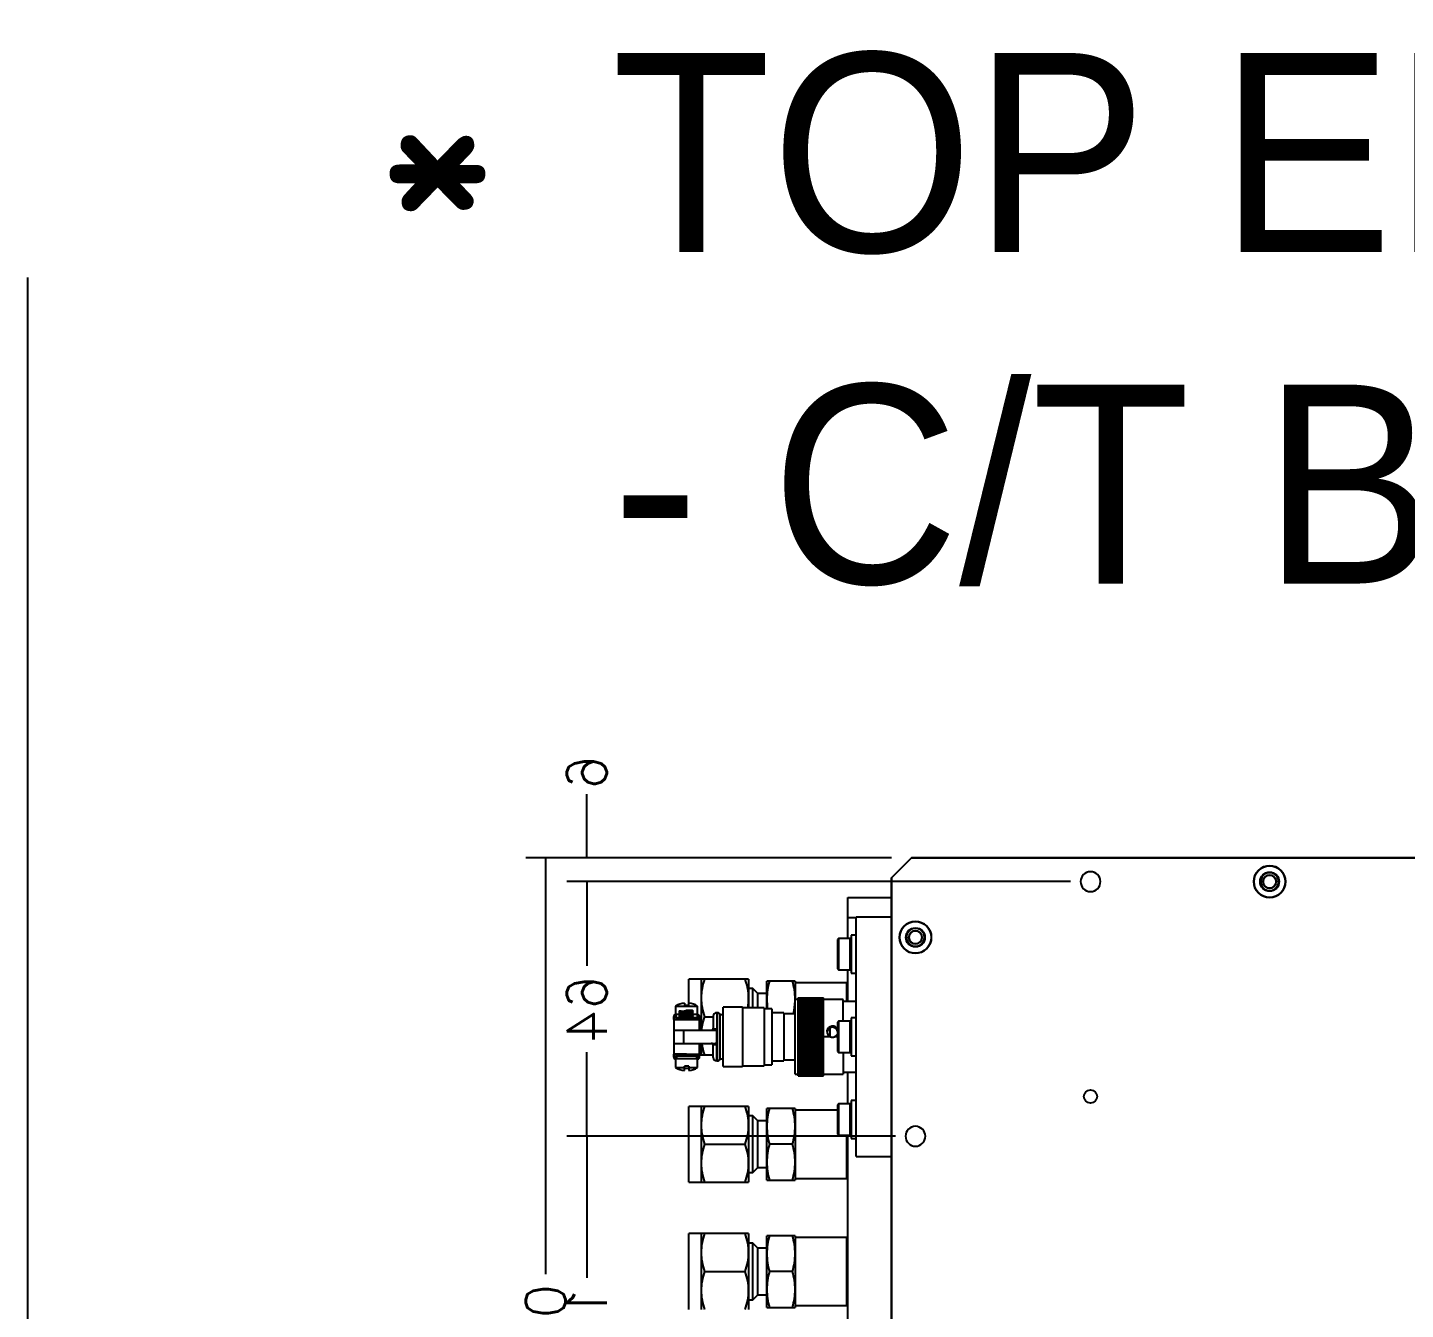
# Model space of a CAD drawing. Header units: millimetres. Extents: x -4251 to 2609, y -1673 to 4048.
# Drawn here: x -4232 to -3885.8, y 3726.3 to 4048.5 of the extents above; entities that cross this region are included whole.
import ezdxf

# ---------------------------------------------------------------- set-up
doc = ezdxf.new("R2010")
doc.units = ezdxf.units.MM
for name, color, linetype in [('16060-01-A', 7, 'Continuous'), ('Default', 7, 'Continuous'), ('NW25-BC', 7, 'Continuous'), ('SS-10M0-1-6W', 7, 'Continuous'), ('TP1904-POOM-5300', 7, 'Continuous')]:
    doc.layers.add(name, color=color, linetype=linetype)
doc.styles.add('SEACAD_romans_shx', font='SIMPLEX.SHX')
doc.styles.get("Standard").update_dxf_attribs({"font": 'ISOCP.SHX', "bigfont": 'WHGTXT.SHX'})

# ---------------------------------------------------------------- blocks, each defined once
blk = doc.blocks.new('_SE_FILLED')
at = {"color": 0}
blk.add_line((0, 0), (-1, 0), dxfattribs=at)
blk.add_solid([(0, 0), (-1, -0.1665), (-1, 0.1665), (0, 0)], dxfattribs=at)
blk = doc.blocks.new('A$C058F62A3')
at = {"layer": 'Default', "color": 1, "linetype": 'Continuous'}
for p, q in [((-353.07, -51.34), (-353.07, -23.74)), ((-275.51, -59.34), (-358.07, -59.34)), ((-353.07, -67.34), (-353.07, -80.5)), ((-353.07, -115.34), (-353.07, -102.17)), ((-353.07, -115.34), (-353.07, -107.34)), ((-231.51, -123.34), (-358.07, -123.34)), ((-276.51, -129.34), (-358.07, -129.34)), ((-353.07, -137.34), (-353.07, -145.34))]:
    blk.add_line(p, q, dxfattribs=at)
at = {"layer": 'TP1904-POOM-5300', "color": 7, "linetype": 'Continuous'}
for p, q in [((-276.51, -124.34), (-276.51, 105.66)), ((-276.51, -124.34), (-271.51, -129.34)), ((178.49, -129.34), (-271.51, -129.34))]:
    blk.add_line(p, q, dxfattribs=at)
for centre, radius in [((-270.51, -59.34), 2.5), ((-270.51, -109.34), 4), ((-270.51, -109.34), 2.25), ((-270.51, -109.34), 1.65), ((-226.51, -123.34), 2.5), ((-181.51, -123.34), 4), ((-181.51, -123.34), 2.25), ((-181.51, -123.34), 1.65)]:
    blk.add_circle(centre, radius, dxfattribs=at)
at = {"layer": 'Default', "color": 1, "xscale": 8, "yscale": 8, "zscale": 8}
for p, rotation in [((-353.07, -59.34), 270), ((-353.07, -59.34), 90), ((-353.07, -123.34), 270), ((-353.07, -123.34), 270), ((-353.07, -129.34), 90)]:
    blk.add_blockref('_SE_FILLED', p, dxfattribs=dict(at, rotation=rotation))
at = {"layer": 'Default', "color": 1, "char_height": 10, "attachment_point": 5, "rotation": 90, "style": 'SEACAD_romans_shx'}
for s, insert in [('\\A1;\\A1;100', (-353.07, -9.34)), ('\\A1;\\A1;64', (-353.07, -91.34)), ('\\A1;\\A1;6', (-353.07, -150.93))]:
    blk.add_mtext(s, dxfattribs=dict(at, insert=insert))

msp = doc.modelspace()

# ---------------------------------------------------------------- linework, layer by layer
msp.add_line((-4232.0177, 3985.6339, 0), (-4232.0177, 2567.72, 0))
at = {"layer": '16060-01-A', "color": 7, "linetype": 'Continuous'}
for p, q in [((-4069.1758, 3802.5388, 0), (-4063.6386, 3802.5388, 0)), ((-4069.1758, 3802.5388, 0), (-4069.1758, 3800.3783, 0)), ((-4066.9787, 3803.2705, 0), (-4066.9787, 3802.6601, 0)), ((-4065.8357, 3802.6601, 0), (-4065.8357, 3803.2705, 0)), ((-4063.6386, 3800.3783, 0), (-4063.6386, 3802.5388, 0)), ((-4057.1997, 3787.3369, 0), (-4057.1997, 3802.2467, 0)), ((-4052.3737, 3802.2467, 0), (-4057.1997, 3802.2467, 0)), ((-4052.3737, 3802.2467, 0), (-4052.3737, 3787.3369, 0)), ((-4046.9127, 3802.1197, 0), (-4052.3737, 3802.1197, 0)), ((-4046.9127, 3802.1197, 0), (-4046.9127, 3787.4639, 0)), ((-4045.0077, 3801.8657, 0), (-4046.9127, 3801.8657, 0)), ((-4045.0077, 3801.8657, 0), (-4045.0077, 3787.7179, 0)), ((-4039.1657, 3785.3684, 0), (-4039.1657, 3804.2152, 0)), ((-4038.4037, 3804.2152, 0), (-4039.1657, 3804.2152, 0)), ((-4038.4037, 3804.6142, 0), (-4038.4037, 3804.6234, 0)), ((-4038.4037, 3804.6234, 0), (-4032.0537, 3804.6234, 0)), ((-4038.4037, 3804.5948, 0), (-4038.4037, 3804.6137, 0)), ((-4038.4037, 3804.6137, 0), (-4032.0537, 3804.6137, 0)), ((-4038.4037, 3804.5657, 0), (-4038.4037, 3804.5943, 0)), ((-4038.4037, 3804.5943, 0), (-4032.0537, 3804.5943, 0)), ((-4038.4037, 3804.527, 0), (-4038.4037, 3804.5652, 0)), ((-4038.4037, 3804.5652, 0), (-4032.0537, 3804.5652, 0)), ((-4038.4037, 3804.4787, 0), (-4038.4037, 3804.5265, 0)), ((-4038.4037, 3804.5265, 0), (-4032.0537, 3804.5265, 0)), ((-4038.4037, 3804.4208, 0), (-4038.4037, 3804.4782, 0)), ((-4038.4037, 3804.4782, 0), (-4032.0537, 3804.4782, 0)), ((-4038.4037, 3804.3534, 0), (-4038.4037, 3804.4203, 0)), ((-4038.4037, 3804.4203, 0), (-4032.0537, 3804.4203, 0)), ((-4038.4037, 3804.2766, 0), (-4038.4037, 3804.3529, 0)), ((-4038.4037, 3804.3529, 0), (-4032.0537, 3804.3529, 0)), ((-4038.4037, 3804.1904, 0), (-4038.4037, 3804.2761, 0)), ((-4038.4037, 3804.2761, 0), (-4032.0537, 3804.2761, 0)), ((-4038.4037, 3804.0949, 0), (-4038.4037, 3804.1899, 0)), ((-4038.4037, 3804.1899, 0), (-4032.0537, 3804.1899, 0)), ((-4038.4037, 3803.9903, 0), (-4038.4037, 3804.0944, 0)), ((-4038.4037, 3804.0944, 0), (-4032.0537, 3804.0944, 0)), ((-4038.4037, 3803.8766, 0), (-4038.4037, 3803.9898, 0)), ((-4038.4037, 3803.9898, 0), (-4032.0537, 3803.9898, 0)), ((-4038.4037, 3803.7539, 0), (-4038.4037, 3803.8761, 0)), ((-4038.4037, 3803.8761, 0), (-4032.0537, 3803.8761, 0)), ((-4038.4037, 3803.6224, 0), (-4038.4037, 3803.7534, 0)), ((-4038.4037, 3803.7534, 0), (-4032.0537, 3803.7534, 0)), ((-4038.4037, 3803.4822, 0), (-4038.4037, 3803.6219, 0)), ((-4038.4037, 3803.6219, 0), (-4032.0537, 3803.6219, 0)), ((-4038.4037, 3803.3334, 0), (-4038.4037, 3803.4817, 0)), ((-4038.4037, 3803.4817, 0), (-4032.0537, 3803.4817, 0)), ((-4038.4037, 3803.1761, 0), (-4038.4037, 3803.3329, 0)), ((-4038.4037, 3803.3329, 0), (-4032.0537, 3803.3329, 0)), ((-4038.4037, 3803.0106, 0), (-4038.4037, 3803.1756, 0)), ((-4038.4037, 3803.1756, 0), (-4032.0537, 3803.1756, 0)), ((-4038.4037, 3802.837, 0), (-4038.4037, 3803.0101, 0)), ((-4038.4037, 3803.0101, 0), (-4032.0537, 3803.0101, 0)), ((-4038.4037, 3802.6554, 0), (-4038.4037, 3802.8365, 0)), ((-4038.4037, 3802.8365, 0), (-4032.0537, 3802.8365, 0)), ((-4038.4037, 3802.4661, 0), (-4038.4037, 3802.6549, 0)), ((-4038.4037, 3802.6549, 0), (-4032.0537, 3802.6549, 0)), ((-4038.4037, 3802.2692, 0), (-4038.4037, 3802.4656, 0)), ((-4038.4037, 3802.4656, 0), (-4032.0537, 3802.4656, 0)), ((-4038.4037, 3787.3149, 0), (-4038.4037, 3802.2687, 0)), ((-4038.4037, 3802.2687, 0), (-4032.0537, 3802.2687, 0)), ((-4038.4037, 3802.0693, 0), (-4032.0537, 3802.0693, 0)), ((-4038.4037, 3802.0644, 0), (-4032.0537, 3802.0644, 0)), ((-4038.4037, 3801.8642, 0), (-4032.0537, 3801.8642, 0)), ((-4038.4037, 3801.853, 0), (-4032.0537, 3801.853, 0)), ((-4038.4037, 3801.6521, 0), (-4032.0537, 3801.6521, 0)), ((-4032.0537, 3804.6142, 0), (-4032.0537, 3804.6234, 0)), ((-4032.0537, 3804.5948, 0), (-4032.0537, 3804.6137, 0)), ((-4032.0537, 3804.5657, 0), (-4032.0537, 3804.5943, 0)), ((-4032.0537, 3804.527, 0), (-4032.0537, 3804.5652, 0)), ((-4032.0537, 3804.4787, 0), (-4032.0537, 3804.5265, 0)), ((-4032.0537, 3804.4208, 0), (-4032.0537, 3804.4782, 0)), ((-4032.0537, 3804.3534, 0), (-4032.0537, 3804.4203, 0)), ((-4032.0537, 3804.2766, 0), (-4032.0537, 3804.3529, 0)), ((-4032.0537, 3804.1904, 0), (-4032.0537, 3804.2761, 0)), ((-4032.0537, 3804.0949, 0), (-4032.0537, 3804.1899, 0)), ((-4027.1007, 3804.1517, 0), (-4032.0537, 3804.1517, 0)), ((-4032.0537, 3803.9903, 0), (-4032.0537, 3804.0944, 0)), ((-4032.0537, 3803.8766, 0), (-4032.0537, 3803.9898, 0)), ((-4032.0537, 3803.7539, 0), (-4032.0537, 3803.8761, 0)), ((-4032.0537, 3803.6224, 0), (-4032.0537, 3803.7534, 0)), ((-4032.0537, 3803.4822, 0), (-4032.0537, 3803.6219, 0)), ((-4032.0537, 3803.3334, 0), (-4032.0537, 3803.4817, 0)), ((-4032.0537, 3803.1761, 0), (-4032.0537, 3803.3329, 0)), ((-4032.0537, 3803.0106, 0), (-4032.0537, 3803.1756, 0)), ((-4032.0537, 3802.837, 0), (-4032.0537, 3803.0101, 0)), ((-4032.0537, 3802.6554, 0), (-4032.0537, 3802.8365, 0)), ((-4032.0537, 3802.4661, 0), (-4032.0537, 3802.6549, 0)), ((-4032.0537, 3802.2692, 0), (-4032.0537, 3802.4656, 0)), ((-4032.0537, 3787.3149, 0), (-4032.0537, 3802.2687, 0)), ((-4027.1007, 3798.8123, 0), (-4027.1007, 3804.1517, 0)), ((-4023.8241, 3803.6437, 0), (-4027.1007, 3803.6437, 0)), ((-4069.6457, 3799.1098, 0), (-4069.6457, 3799.8718, 0)), ((-4069.6457, 3799.1098, 0), (-4069.6457, 3796.4682, 0)), ((-4069.6457, 3799.1098, 0), (-4063.1687, 3799.1098, 0)), ((-4069.1377, 3800.3798, 0), (-4069.1377, 3799.6178, 0)), ((-4068.3122, 3800.3798, 0), (-4069.1377, 3800.3798, 0)), ((-4069.1377, 3799.6178, 0), (-4063.6767, 3799.6178, 0)), ((-4068.3122, 3801.3505, 0), (-4068.3122, 3801.0934, 0)), ((-4068.3122, 3801.0947, 0), (-4068.1852, 3801.0214, 0)), ((-4068.1852, 3801.0214, 0), (-4068.3122, 3800.9481, 0)), ((-4068.3122, 3800.9494, 0), (-4068.3122, 3800.6924, 0)), ((-4068.3122, 3800.6937, 0), (-4068.1852, 3800.6204, 0)), ((-4068.1852, 3800.6204, 0), (-4068.3122, 3800.5471, 0)), ((-4068.3122, 3800.5484, 0), (-4068.3122, 3800.2913, 0)), ((-4068.3122, 3800.2927, 0), (-4068.1852, 3800.2193, 0)), ((-4068.1852, 3800.2193, 0), (-4068.3122, 3800.146, 0)), ((-4068.3122, 3800.1474, 0), (-4068.3122, 3799.8903, 0)), ((-4068.3122, 3799.8916, 0), (-4068.1852, 3799.8183, 0)), ((-4068.1852, 3799.8183, 0), (-4068.3122, 3799.745, 0)), ((-4068.3122, 3799.7463, 0), (-4068.3122, 3799.6178, 0)), ((-4068.1852, 3801.0214, 0), (-4065.0102, 3801.0214, 0)), ((-4068.1852, 3800.6204, 0), (-4065.0102, 3800.6204, 0)), ((-4068.1852, 3800.2193, 0), (-4065.0102, 3800.2193, 0)), ((-4068.1852, 3799.8183, 0), (-4065.0102, 3799.8183, 0)), ((-4064.964, 3801.3958, 0), (-4066.5977, 3801.3958, 0)), ((-4066.5977, 3801.2275, 0), (-4066.5021, 3801.2219, 0)), ((-4066.5021, 3801.2219, 0), (-4066.5977, 3801.2164, 0)), ((-4066.5977, 3800.8264, 0), (-4066.5021, 3800.8209, 0)), ((-4066.5021, 3800.8209, 0), (-4066.5977, 3800.8154, 0)), ((-4066.5977, 3800.4254, 0), (-4066.5021, 3800.4199, 0)), ((-4066.5021, 3800.4199, 0), (-4066.5977, 3800.4143, 0)), ((-4066.5977, 3800.0243, 0), (-4066.5021, 3800.0188, 0)), ((-4066.5021, 3800.0188, 0), (-4066.5977, 3800.0133, 0)), ((-4066.5021, 3801.2219, 0), (-4064.6629, 3801.2219, 0)), ((-4064.6629, 3800.8209, 0), (-4066.5021, 3800.8209, 0)), ((-4064.6629, 3800.4199, 0), (-4066.5021, 3800.4199, 0)), ((-4064.6629, 3800.0188, 0), (-4066.5021, 3800.0188, 0)), ((-4065.0102, 3801.0214, 0), (-4064.6629, 3801.2219, 0)), ((-4064.6629, 3800.8209, 0), (-4065.0102, 3801.0214, 0)), ((-4065.0102, 3800.6204, 0), (-4064.6629, 3800.8209, 0)), ((-4064.6629, 3800.4199, 0), (-4065.0102, 3800.6204, 0)), ((-4065.0102, 3800.2193, 0), (-4064.6629, 3800.4199, 0)), ((-4064.6629, 3800.0188, 0), (-4065.0102, 3800.2193, 0)), ((-4065.0102, 3799.8183, 0), (-4064.6629, 3800.0188, 0)), ((-4064.6629, 3799.6178, 0), (-4065.0102, 3799.8183, 0)), ((-4064.6629, 3801.2219, 0), (-4064.964, 3801.3958, 0)), ((-4063.6767, 3800.3798, 0), (-4064.7324, 3800.3798, 0)), ((-4063.6767, 3799.6178, 0), (-4063.6767, 3800.3798, 0)), ((-4063.1687, 3799.1098, 0), (-4063.1687, 3799.8718, 0)), ((-4063.1687, 3796.4428, 0), (-4063.1687, 3799.1098, 0)), ((-4059.7397, 3799.9607, 0), (-4059.7397, 3796.9508, 0)), ((-4058.8507, 3800.8497, 0), (-4058.8507, 3796.7638, 0)), ((-4058.765, 3800.8497, 0), (-4058.8507, 3800.8497, 0)), ((-4058.765, 3800.8497, 0), (-4058.765, 3794.7918, 0)), ((-4057.9617, 3794.7918, 0), (-4057.9617, 3800.3417, 0)), ((-4057.1997, 3800.3417, 0), (-4057.9617, 3800.3417, 0)), ((-4041.9597, 3800.8243, 0), (-4045.0077, 3800.8243, 0)), ((-4041.9597, 3800.8243, 0), (-4041.9597, 3788.7593, 0)), ((-4039.1657, 3800.5957, 0), (-4041.9597, 3800.5957, 0)), ((-4038.4037, 3801.6345, 0), (-4032.0537, 3801.6345, 0)), ((-4038.4037, 3801.4332, 0), (-4032.0537, 3801.4332, 0)), ((-4038.4037, 3801.4094, 0), (-4032.0537, 3801.4094, 0)), ((-4038.4037, 3801.2078, 0), (-4032.0537, 3801.2078, 0)), ((-4038.4037, 3801.1777, 0), (-4032.0537, 3801.1777, 0)), ((-4038.4037, 3800.9761, 0), (-4032.0537, 3800.9761, 0)), ((-4038.4037, 3800.9397, 0), (-4032.0537, 3800.9397, 0)), ((-4038.4037, 3800.7382, 0), (-4032.0537, 3800.7382, 0)), ((-4038.4037, 3800.6956, 0), (-4032.0537, 3800.6956, 0)), ((-4038.4037, 3800.4945, 0), (-4032.0537, 3800.4945, 0)), ((-4038.4037, 3800.4457, 0), (-4032.0537, 3800.4457, 0)), ((-4038.4037, 3800.2451, 0), (-4032.0537, 3800.2451, 0)), ((-4038.4037, 3800.1902, 0), (-4032.0537, 3800.1902, 0)), ((-4038.4037, 3799.9904, 0), (-4032.0537, 3799.9904, 0)), ((-4038.4037, 3799.9294, 0), (-4032.0537, 3799.9294, 0)), ((-4038.4037, 3799.7305, 0), (-4032.0537, 3799.7305, 0)), ((-4038.4037, 3799.6635, 0), (-4032.0537, 3799.6635, 0)), ((-4038.4037, 3799.4657, 0), (-4032.0537, 3799.4657, 0)), ((-4038.4037, 3799.3928, 0), (-4032.0537, 3799.3928, 0)), ((-4038.4037, 3799.1964, 0), (-4032.0537, 3799.1964, 0)), ((-4038.4037, 3799.1176, 0), (-4032.0537, 3799.1176, 0)), ((-4038.4037, 3798.9227, 0), (-4032.0537, 3798.9227, 0)), ((-4038.4037, 3798.8381, 0), (-4032.0537, 3798.8381, 0)), ((-4038.4037, 3798.6449, 0), (-4032.0537, 3798.6449, 0)), ((-4038.4037, 3798.5546, 0), (-4032.0537, 3798.5546, 0)), ((-4038.4037, 3798.3633, 0), (-4032.0537, 3798.3633, 0)), ((-4038.4037, 3798.2674, 0), (-4032.0537, 3798.2674, 0)), ((-4069.6203, 3796.4682, 0), (-4069.6457, 3796.4682, 0)), ((-4069.6457, 3796.4428, 0), (-4069.6457, 3796.4174, 0)), ((-4069.6457, 3796.4428, 0), (-4058.8857, 3796.4428, 0)), ((-4069.6457, 3796.4174, 0), (-4069.6457, 3793.1662, 0)), ((-4069.6203, 3796.4682, 0), (-4069.6203, 3796.4428, 0)), ((-4067.1264, 3793.1408, 0), (-4067.1264, 3796.4428, 0)), ((-4059.1761, 3796.466, 0), (-4059.1337, 3796.4425, 0)), ((-4059.0846, 3796.7884, 0), (-4058.8466, 3796.7637, 0)), ((-4058.8507, 3793.1407, 0), (-4058.8507, 3796.4428, 0)), ((-4058.765, 3794.7918, 0), (-4058.765, 3788.7339, 0)), ((-4057.9617, 3789.2419, 0), (-4057.9617, 3794.7918, 0)), ((-4038.4037, 3798.0782, 0), (-4032.0537, 3798.0782, 0)), ((-4038.4037, 3797.9768, 0), (-4032.0537, 3797.9768, 0)), ((-4038.4037, 3797.7899, 0), (-4032.0537, 3797.7899, 0)), ((-4038.4037, 3797.683, 0), (-4032.0537, 3797.683, 0)), ((-4038.4037, 3797.4985, 0), (-4032.0537, 3797.4985, 0)), ((-4038.4037, 3797.3864, 0), (-4032.0537, 3797.3864, 0)), ((-4038.4037, 3797.2046, 0), (-4032.0537, 3797.2046, 0)), ((-4038.4037, 3797.0872, 0), (-4032.0537, 3797.0872, 0)), ((-4038.4037, 3796.9082, 0), (-4032.0537, 3796.9082, 0)), ((-4038.4037, 3796.7857, 0), (-4032.0537, 3796.7857, 0)), ((-4038.4037, 3796.6097, 0), (-4032.0537, 3796.6097, 0)), ((-4038.4037, 3796.4823, 0), (-4032.0537, 3796.4823, 0)), ((-4038.4037, 3796.3095, 0), (-4032.0537, 3796.3095, 0)), ((-4038.4037, 3796.1772, 0), (-4032.0537, 3796.1772, 0)), ((-4038.4037, 3796.0078, 0), (-4032.0537, 3796.0078, 0)), ((-4038.4037, 3795.8708, 0), (-4032.0537, 3795.8708, 0)), ((-4038.4037, 3795.7048, 0), (-4032.0537, 3795.7048, 0)), ((-4038.4037, 3795.5632, 0), (-4032.0537, 3795.5632, 0)), ((-4038.4037, 3795.401, 0), (-4032.0537, 3795.401, 0)), ((-4038.4037, 3795.255, 0), (-4032.0537, 3795.255, 0)), ((-4038.4037, 3795.0965, 0), (-4032.0537, 3795.0965, 0)), ((-4038.4037, 3794.9462, 0), (-4032.0537, 3794.9462, 0)), ((-4038.4037, 3794.7918, 0), (-4032.0537, 3794.7918, 0)), ((-4030.2724, 3794.7918, 0), (-4032.0537, 3794.7918, 0)), ((-4030.3265, 3794.831, 0), (-4030.3265, 3796.8673, 0)), ((-4028.4723, 3794.7918, 0), (-4029.263, 3794.7918, 0)), ((-4069.6457, 3793.1662, 0), (-4069.6457, 3793.1408, 0)), ((-4069.6457, 3793.1408, 0), (-4058.8857, 3793.1408, 0)), ((-4069.6457, 3792.9568, 0), (-4069.6457, 3790.4738, 0)), ((-4069.6203, 3793.1408, 0), (-4069.6203, 3793.1154, 0)), ((-4063.1687, 3790.4738, 0), (-4063.1687, 3793.1408, 0)), ((-4059.7397, 3789.6229, 0), (-4059.7397, 3792.6328, 0)), ((-4059.134, 3793.141, 0), (-4059.1761, 3793.1176, 0)), ((-4058.8463, 3792.8199, 0), (-4059.0846, 3792.7951, 0)), ((-4058.8507, 3788.7339, 0), (-4058.8507, 3792.8196, 0)), ((-4038.4037, 3794.6373, 0), (-4032.0537, 3794.6373, 0)), ((-4038.4037, 3794.487, 0), (-4032.0537, 3794.487, 0)), ((-4038.4037, 3794.3286, 0), (-4032.0537, 3794.3286, 0)), ((-4038.4037, 3794.1826, 0), (-4032.0537, 3794.1826, 0)), ((-4038.4037, 3794.0203, 0), (-4032.0537, 3794.0203, 0)), ((-4038.4037, 3793.8787, 0), (-4032.0537, 3793.8787, 0)), ((-4038.4037, 3793.7128, 0), (-4032.0537, 3793.7128, 0)), ((-4038.4037, 3793.5758, 0), (-4032.0537, 3793.5758, 0)), ((-4038.4037, 3793.4063, 0), (-4032.0537, 3793.4063, 0)), ((-4038.4037, 3793.274, 0), (-4032.0537, 3793.274, 0)), ((-4038.4037, 3793.1012, 0), (-4032.0537, 3793.1012, 0)), ((-4038.4037, 3792.9738, 0), (-4032.0537, 3792.9738, 0)), ((-4038.4037, 3792.7978, 0), (-4032.0537, 3792.7978, 0)), ((-4038.4037, 3792.6753, 0), (-4032.0537, 3792.6753, 0)), ((-4038.4037, 3792.4964, 0), (-4032.0537, 3792.4964, 0)), ((-4038.4037, 3792.379, 0), (-4032.0537, 3792.379, 0)), ((-4038.4037, 3792.1972, 0), (-4032.0537, 3792.1972, 0)), ((-4038.4037, 3792.085, 0), (-4032.0537, 3792.085, 0)), ((-4038.4037, 3791.9005, 0), (-4032.0537, 3791.9005, 0)), ((-4038.4037, 3791.7937, 0), (-4032.0537, 3791.7937, 0)), ((-4038.4037, 3791.6068, 0), (-4032.0537, 3791.6068, 0)), ((-4038.4037, 3791.5053, 0), (-4032.0537, 3791.5053, 0)), ((-4038.4037, 3791.3161, 0), (-4032.0537, 3791.3161, 0)), ((-4069.6457, 3789.7118, 0), (-4069.6457, 3790.4738, 0)), ((-4066.4072, 3790.4738, 0), (-4069.6457, 3790.4738, 0)), ((-4069.1758, 3789.3308, 0), (-4063.6386, 3789.3308, 0)), ((-4069.1758, 3789.3308, 0), (-4069.1758, 3787.0448, 0)), ((-4066.4072, 3789.9658, 0), (-4069.1377, 3789.9658, 0)), ((-4069.1377, 3789.3308, 0), (-4069.1377, 3789.9658, 0)), ((-4068.9853, 3789.9658, 0), (-4068.9853, 3789.3308, 0)), ((-4066.4072, 3790.4738, 0), (-4063.1687, 3790.4738, 0)), ((-4063.6767, 3789.9658, 0), (-4066.4072, 3789.9658, 0)), ((-4063.8291, 3789.3308, 0), (-4063.8291, 3789.9658, 0)), ((-4063.6767, 3789.9658, 0), (-4063.6767, 3789.3308, 0)), ((-4063.6386, 3787.0448, 0), (-4063.6386, 3789.3308, 0)), ((-4063.1687, 3789.7118, 0), (-4063.1687, 3790.4738, 0)), ((-4058.8507, 3788.7339, 0), (-4058.765, 3788.7339, 0)), ((-4057.9617, 3789.2419, 0), (-4057.1997, 3789.2419, 0)), ((-4045.0077, 3788.7593, 0), (-4041.9597, 3788.7593, 0)), ((-4041.9597, 3788.9879, 0), (-4039.1657, 3788.9879, 0)), ((-4038.4037, 3791.2202, 0), (-4032.0537, 3791.2202, 0)), ((-4038.4037, 3791.0289, 0), (-4032.0537, 3791.0289, 0)), ((-4038.4037, 3790.9386, 0), (-4032.0537, 3790.9386, 0)), ((-4038.4037, 3790.7454, 0), (-4032.0537, 3790.7454, 0)), ((-4038.4037, 3790.6609, 0), (-4032.0537, 3790.6609, 0)), ((-4038.4037, 3790.4659, 0), (-4032.0537, 3790.4659, 0)), ((-4038.4037, 3790.3872, 0), (-4032.0537, 3790.3872, 0)), ((-4038.4037, 3790.1907, 0), (-4032.0537, 3790.1907, 0)), ((-4038.4037, 3790.1178, 0), (-4032.0537, 3790.1178, 0)), ((-4038.4037, 3789.92, 0), (-4032.0537, 3789.92, 0)), ((-4038.4037, 3789.8531, 0), (-4032.0537, 3789.8531, 0)), ((-4038.4037, 3789.6541, 0), (-4032.0537, 3789.6541, 0)), ((-4038.4037, 3789.5932, 0), (-4032.0537, 3789.5932, 0)), ((-4038.4037, 3789.3933, 0), (-4032.0537, 3789.3933, 0)), ((-4038.4037, 3789.3384, 0), (-4032.0537, 3789.3384, 0)), ((-4038.4037, 3789.1379, 0), (-4032.0537, 3789.1379, 0)), ((-4038.4037, 3789.0891, 0), (-4032.0537, 3789.0891, 0)), ((-4038.4037, 3788.888, 0), (-4032.0537, 3788.888, 0)), ((-4038.4037, 3788.8454, 0), (-4032.0537, 3788.8454, 0)), ((-4038.4037, 3788.6439, 0), (-4032.0537, 3788.6439, 0)), ((-4038.4037, 3788.6075, 0), (-4032.0537, 3788.6075, 0)), ((-4038.4037, 3788.4059, 0), (-4032.0537, 3788.4059, 0)), ((-4038.4037, 3788.3757, 0), (-4032.0537, 3788.3757, 0)), ((-4038.4037, 3788.1742, 0), (-4032.0537, 3788.1742, 0)), ((-4038.4037, 3788.1503, 0), (-4032.0537, 3788.1503, 0)), ((-4038.4037, 3787.949, 0), (-4032.0537, 3787.949, 0)), ((-4038.4037, 3787.9314, 0), (-4032.0537, 3787.9314, 0)), ((-4027.1007, 3790.8294, 0), (-4027.1007, 3785.4319, 0)), ((-4069.1758, 3787.0448, 0), (-4066.9787, 3787.0448, 0)), ((-4066.9787, 3787.0448, 0), (-4066.9787, 3787.4258, 0)), ((-4065.8357, 3787.4258, 0), (-4066.9787, 3787.4258, 0)), ((-4066.9787, 3786.313, 0), (-4066.9787, 3787.0448, 0)), ((-4065.8357, 3787.4258, 0), (-4065.8357, 3787.0448, 0)), ((-4065.8357, 3787.0448, 0), (-4063.6386, 3787.0448, 0)), ((-4065.8357, 3787.0448, 0), (-4065.8357, 3786.313, 0)), ((-4057.1997, 3787.3369, 0), (-4052.3737, 3787.3369, 0)), ((-4052.3737, 3787.4639, 0), (-4046.9127, 3787.4639, 0)), ((-4046.9127, 3787.7179, 0), (-4045.0077, 3787.7179, 0)), ((-4039.1657, 3785.3684, 0), (-4038.4037, 3785.3684, 0)), ((-4038.4037, 3787.7306, 0), (-4032.0537, 3787.7306, 0)), ((-4038.4037, 3787.7193, 0), (-4032.0537, 3787.7193, 0)), ((-4038.4037, 3787.5191, 0), (-4032.0537, 3787.5191, 0)), ((-4038.4037, 3787.5142, 0), (-4032.0537, 3787.5142, 0)), ((-4038.4037, 3787.3149, 0), (-4032.0537, 3787.3149, 0)), ((-4038.4037, 3787.118, 0), (-4038.4037, 3787.3144, 0)), ((-4038.4037, 3787.118, 0), (-4032.0537, 3787.118, 0)), ((-4038.4037, 3786.9286, 0), (-4038.4037, 3787.1175, 0)), ((-4038.4037, 3786.9286, 0), (-4032.0537, 3786.9286, 0)), ((-4038.4037, 3786.7471, 0), (-4038.4037, 3786.9281, 0)), ((-4038.4037, 3786.7471, 0), (-4032.0537, 3786.7471, 0)), ((-4038.4037, 3786.5734, 0), (-4038.4037, 3786.7466, 0)), ((-4038.4037, 3786.5734, 0), (-4032.0537, 3786.5734, 0)), ((-4038.4037, 3786.4079, 0), (-4038.4037, 3786.5729, 0)), ((-4038.4037, 3786.4079, 0), (-4032.0537, 3786.4079, 0)), ((-4038.4037, 3786.2507, 0), (-4038.4037, 3786.4074, 0)), ((-4038.4037, 3786.2507, 0), (-4032.0537, 3786.2507, 0)), ((-4038.4037, 3786.1019, 0), (-4038.4037, 3786.2502, 0)), ((-4038.4037, 3786.1019, 0), (-4032.0537, 3786.1019, 0)), ((-4038.4037, 3785.9616, 0), (-4038.4037, 3786.1014, 0)), ((-4038.4037, 3785.9616, 0), (-4032.0537, 3785.9616, 0)), ((-4038.4037, 3785.8301, 0), (-4038.4037, 3785.9611, 0)), ((-4038.4037, 3785.8301, 0), (-4032.0537, 3785.8301, 0)), ((-4038.4037, 3785.7074, 0), (-4038.4037, 3785.8296, 0)), ((-4038.4037, 3785.7074, 0), (-4032.0537, 3785.7074, 0)), ((-4038.4037, 3785.5937, 0), (-4038.4037, 3785.7069, 0)), ((-4038.4037, 3785.5937, 0), (-4032.0537, 3785.5937, 0)), ((-4038.4037, 3785.4891, 0), (-4038.4037, 3785.5932, 0)), ((-4038.4037, 3785.4891, 0), (-4032.0537, 3785.4891, 0)), ((-4038.4037, 3785.3937, 0), (-4038.4037, 3785.4886, 0)), ((-4038.4037, 3785.3937, 0), (-4032.0537, 3785.3937, 0)), ((-4038.4037, 3785.3075, 0), (-4038.4037, 3785.3932, 0)), ((-4038.4037, 3785.3075, 0), (-4032.0537, 3785.3075, 0)), ((-4038.4037, 3785.2307, 0), (-4038.4037, 3785.307, 0)), ((-4038.4037, 3785.2307, 0), (-4032.0537, 3785.2307, 0)), ((-4038.4037, 3785.1633, 0), (-4038.4037, 3785.2302, 0)), ((-4038.4037, 3785.1633, 0), (-4032.0537, 3785.1633, 0)), ((-4038.4037, 3785.1054, 0), (-4038.4037, 3785.1628, 0)), ((-4038.4037, 3785.1054, 0), (-4032.0537, 3785.1054, 0)), ((-4038.4037, 3785.0571, 0), (-4038.4037, 3785.1049, 0)), ((-4038.4037, 3785.0571, 0), (-4032.0537, 3785.0571, 0)), ((-4038.4037, 3785.0184, 0), (-4038.4037, 3785.0566, 0)), ((-4038.4037, 3785.0184, 0), (-4032.0537, 3785.0184, 0)), ((-4038.4037, 3784.9893, 0), (-4038.4037, 3785.0179, 0)), ((-4038.4037, 3784.9893, 0), (-4032.0537, 3784.9893, 0)), ((-4038.4037, 3784.9699, 0), (-4038.4037, 3784.9888, 0)), ((-4038.4037, 3784.9699, 0), (-4032.0537, 3784.9699, 0)), ((-4038.4037, 3784.9602, 0), (-4038.4037, 3784.9694, 0)), ((-4038.4037, 3784.9602, 0), (-4032.0537, 3784.9602, 0)), ((-4032.0537, 3787.118, 0), (-4032.0537, 3787.3144, 0)), ((-4032.0537, 3786.9286, 0), (-4032.0537, 3787.1175, 0)), ((-4032.0537, 3786.7471, 0), (-4032.0537, 3786.9281, 0)), ((-4032.0537, 3786.5734, 0), (-4032.0537, 3786.7466, 0)), ((-4032.0537, 3786.4079, 0), (-4032.0537, 3786.5729, 0)), ((-4032.0537, 3786.2507, 0), (-4032.0537, 3786.4074, 0)), ((-4032.0537, 3786.1019, 0), (-4032.0537, 3786.2502, 0)), ((-4032.0537, 3785.9616, 0), (-4032.0537, 3786.1014, 0)), ((-4032.0537, 3785.8301, 0), (-4032.0537, 3785.9611, 0)), ((-4032.0537, 3785.7074, 0), (-4032.0537, 3785.8296, 0)), ((-4032.0537, 3785.5937, 0), (-4032.0537, 3785.7069, 0)), ((-4032.0537, 3785.4891, 0), (-4032.0537, 3785.5932, 0)), ((-4032.0537, 3785.3937, 0), (-4032.0537, 3785.4886, 0)), ((-4032.0537, 3785.4319, 0), (-4027.1007, 3785.4319, 0)), ((-4032.0537, 3785.3075, 0), (-4032.0537, 3785.3932, 0)), ((-4032.0537, 3785.2307, 0), (-4032.0537, 3785.307, 0)), ((-4032.0537, 3785.1633, 0), (-4032.0537, 3785.2302, 0)), ((-4032.0537, 3785.1054, 0), (-4032.0537, 3785.1628, 0)), ((-4032.0537, 3785.0571, 0), (-4032.0537, 3785.1049, 0)), ((-4032.0537, 3785.0184, 0), (-4032.0537, 3785.0566, 0)), ((-4032.0537, 3784.9893, 0), (-4032.0537, 3785.0179, 0)), ((-4032.0537, 3784.9699, 0), (-4032.0537, 3784.9888, 0)), ((-4032.0537, 3784.9602, 0), (-4032.0537, 3784.9694, 0)), ((-4027.1007, 3785.9399, 0), (-4023.8241, 3785.9399, 0))]:
    msp.add_line(p, q, dxfattribs=at)
for centre, radius, start, end in [((-4066.4072, 3797.8902, 0), 5.4106, 96.063208, 120.776936), ((-4066.4072, 3797.8902, 0), 4.804, 83.167767, 96.832233), ((-4066.4072, 3797.8902, 0), 5.4106, 59.223064, 83.936792), ((-4069.1377, 3799.8718, 0), 0.508, 89.999974, 179.999999), ((-4069.1377, 3799.1098, 0), 0.508, 90.000001, 180.000003), ((-4066.2441, 3784.7696, 0), 16.4556, 91.231878, 97.216545), ((-4066.2441, 3784.3685, 0), 16.4556, 91.231878, 97.216545), ((-4066.2441, 3783.9675, 0), 16.4556, 91.231878, 97.216545), ((-4066.2441, 3783.5664, 0), 16.4556, 91.231878, 97.216545), ((-4066.2441, 3816.0702, 0), 16.4556, 262.783455, 268.768121), ((-4066.2441, 3817.6715, 0), 16.4528, 262.782783, 268.768098), ((-4066.2441, 3817.2704, 0), 16.4528, 262.782783, 268.768098), ((-4066.2441, 3816.8694, 0), 16.4528, 262.782782, 268.768098), ((-4066.2441, 3816.4683, 0), 16.4528, 262.782782, 268.768098), ((-4063.6767, 3799.8718, 0), 0.508, 0.000001, 90.000026), ((-4063.6767, 3799.1098, 0), 0.508, 0, 89.999999), ((-4058.8507, 3799.9607, 0), 0.889, 89.999998, 180), ((-4058.765, 3799.9607, 0), 0.889, 25.376927, 89.999995), ((-4060.2448, 3797.3345, 0), 0.8918, 270.623875, 300.011067), ((-4060.371, 3797.2066, 0), 0.7914, 293.018634, 322.315406), ((-4060.2477, 3796.9508, 0), 0.508, 291.598156, 359.999993), ((-4060.2381, 3796.9501, 0), 0.51, 313.559515, 356.987106), ((-4029.7677, 3796.0826, 0), 1.3859, 20.211548, 248.645091), ((-4029.8092, 3795.6163, 0), 1.3572, 112.404229, 164.875678), ((-4029.8279, 3795.6272, 0), 1.3364, 138.509552, 165.117073), ((-4029.7677, 3795.7565, 0), 1.4257, 41.418353, 138.581649), ((-4029.7964, 3795.597, 0), 1.38, 112.591656, 138.437036), ((-4029.7677, 3796.0798, 0), 1.3834, 248.603672, 291.396887), ((-4029.7677, 3796.0826, 0), 1.3859, 291.355467, 341.497077), ((-4069.1381, 3792.9568, 0), 0.5076, 161.798042, 180.007086), ((-4060.2441, 3792.2522, 0), 0.8886, 59.934015, 89.40924), ((-4077.0518, 3774.0978, 0), 25.5263, 47.311198, 47.820308), ((-4060.238, 3792.6335, 0), 0.51, 3.013023, 46.436562), ((-4069.1377, 3790.4738, 0), 0.508, 180.000001, 270), ((-4069.1377, 3789.7118, 0), 0.508, 180.000001, 265.698799), ((-4063.6767, 3790.4738, 0), 0.508, 270.000001, 0), ((-4063.6767, 3789.7118, 0), 0.508, 274.301201, 359.999999), ((-4058.8507, 3789.6229, 0), 0.889, 180, 270.000002), ((-4058.765, 3789.6229, 0), 0.889, 270.000002, 334.623068), ((-4066.4072, 3791.6934, 0), 5.4106, 239.223064, 263.936792), ((-4066.4072, 3791.6934, 0), 4.804, 263.167767, 276.832233), ((-4066.4072, 3791.6934, 0), 5.4106, 276.063208, 300.776936)]:
    msp.add_arc(centre, radius, start, end, dxfattribs=at)
for centre, major_axis, ratio, start_param, end_param in [((-4058.8548, 3796.9297, 0), (0, -0.5097), 0.02691439, 0.30031345, 1.23909819), ((-4058.6871, 3794.7918, 0), (0, 6.0579), 0.0270178, 1.23923921, 1.57079633), ((-4058.6871, 3794.7918, 0), (0, -6.0579), 0.0270178, 4.71238898, 5.04398658), ((-4029.7677, 3795.4995, 0), (0, 1.8646), 0.74921319, 0.87152728, 1.31548509), ((-4029.7677, 3795.4995, 0), (0, 1.8646), 0.74921319, 5.0961241, 5.41165805), ((-4058.8548, 3792.654, 0), (0, 0.5095), 0.02692216, -1.23972286, -0.3001239)]:
    msp.add_ellipse(centre, major_axis=major_axis, ratio=ratio, start_param=start_param, end_param=end_param, dxfattribs=at)
for points, degree in [([(-4059.7397, 3796.9508, 0), (-4059.7397, 3796.9389, 0), (-4059.7357, 3796.9276, 0), (-4059.7273, 3796.9168, 0)], 3), ([(-4059.2182, 3796.4428, 0), (-4059.2046, 3796.4428, 0), (-4059.1904, 3796.45, 0), (-4059.1765, 3796.4655, 0)], 3), ([(-4058.8507, 3796.4428, 0), (-4058.8682, 3796.4428, 0), (-4058.8857, 3796.4428, 0)], 2), ([(-4058.8857, 3793.1408, 0), (-4058.8682, 3793.1408, 0), (-4058.8507, 3793.1407, 0)], 2)]:
    msp.add_open_spline(points, degree=degree, dxfattribs=at)
for points, knots in [([(-4059.7273, 3796.9168, 0), (-4059.7202, 3796.9076, 0), (-4059.7043, 3796.894, 0), (-4059.6725, 3796.8768, 0), (-4059.6325, 3796.8602, 0), (-4059.5823, 3796.8454, 0), (-4059.5213, 3796.8321, 0), (-4059.4534, 3796.82, 0), (-4059.3777, 3796.8099, 0), (-4059.2935, 3796.8015, 0), (-4059.2036, 3796.7943, 0), (-4059.1331, 3796.7904, 0), (-4059.0846, 3796.7884, 0)], [0.134382455, 0.134382455, 0.134382455, 0.134382455, 0.250003441, 0.312504366, 0.37500529, 0.500007139, 0.562508063, 0.625008987, 0.750010836, 0.812511761, 0.875012685, 1, 1, 1, 1]), ([(-4059.1765, 3796.4655, 0), (-4059.1763, 3796.4657, 0), (-4059.1691, 3796.4737, 0), (-4059.1551, 3796.494, 0), (-4059.1356, 3796.5363, 0), (-4059.1182, 3796.5894, 0), (-4059.0988, 3796.6715, 0), (-4059.0889, 3796.7416, 0), (-4059.0846, 3796.7884, 0)], [0.247328271, 0.247328271, 0.247328271, 0.247328271, 0.25, 0.375, 0.5, 0.625, 0.75, 1, 1, 1, 1]), ([(-4058.8857, 3796.4428, 0), (-4058.8848, 3796.4483, 0), (-4058.883, 3796.4598, 0), (-4058.8795, 3796.4854, 0), (-4058.8753, 3796.5189, 0), (-4058.8707, 3796.5598, 0), (-4058.8655, 3796.6061, 0), (-4058.8616, 3796.6557, 0), (-4058.8529, 3796.708, 0), (-4058.8485, 3796.7451, 0), (-4058.8466, 3796.7638, 0)], [0, 0, 0, 0, 0.11159157, 0.23210083, 0.36152562, 0.49986359, 0.62665124, 0.75343964, 0.87805212, 1, 1, 1, 1]), ([(-4059.7397, 3792.6328, 0), (-4059.7397, 3792.6926, 0), (-4059.7562, 3792.7896, 0), (-4059.8193, 3792.9124, 0), (-4059.8859, 3792.9946, 0), (-4059.9681, 3793.0612, 0), (-4060.0909, 3793.1243, 0), (-4060.1879, 3793.1408, 0), (-4060.2477, 3793.1408, 0)], [0, 0, 0, 0, 0.25, 0.375, 0.5, 0.625, 0.75, 1, 1, 1, 1]), ([(-4059.7272, 3792.6667, 0), (-4059.7278, 3792.666, 0), (-4059.7359, 3792.6552, 0), (-4059.7397, 3792.6438, 0), (-4059.7397, 3792.6328, 0)], [0.865640228, 0.865640228, 0.865640228, 0.865640228, 0.874998184, 1, 1, 1, 1]), ([(-4059.0846, 3792.7951, 0), (-4059.1335, 3792.7931, 0), (-4059.2286, 3792.7878, 0), (-4059.3361, 3792.7782, 0), (-4059.416, 3792.7685, 0), (-4059.489, 3792.7577, 0), (-4059.553, 3792.7452, 0), (-4059.6075, 3792.7307, 0), (-4059.6544, 3792.7153, 0), (-4059.6906, 3792.6982, 0), (-4059.7153, 3792.68, 0), (-4059.7239, 3792.671, 0), (-4059.7272, 3792.6667, 0)], [0, 0, 0, 0, 0.124987315, 0.249989127, 0.312490032, 0.374990938, 0.49999275, 0.562493655, 0.624994561, 0.749996372, 0.812497278, 0.865640228, 0.865640228, 0.865640228, 0.865640228]), ([(-4059.145, 3793.067, 0), (-4059.1484, 3793.0744, 0), (-4059.1584, 3793.0943, 0), (-4059.1829, 3793.1297, 0), (-4059.2045, 3793.1408, 0), (-4059.2182, 3793.1408, 0)], [0.56000078, 0.56000078, 0.56000078, 0.56000078, 0.625000541, 0.750000361, 1, 1, 1, 1]), ([(-4059.0846, 3792.7951, 0), (-4059.0889, 3792.8419, 0), (-4059.0988, 3792.9121, 0), (-4059.1182, 3792.9942, 0), (-4059.1326, 3793.038, 0), (-4059.1419, 3793.0603, 0), (-4059.145, 3793.067, 0)], [0, 0, 0, 0, 0.250001082, 0.375000902, 0.500000721, 0.56000078, 0.56000078, 0.56000078, 0.56000078]), ([(-4058.8463, 3792.8196, 0), (-4058.8493, 3792.8381, 0), (-4058.8535, 3792.8753, 0), (-4058.8615, 3792.9282, 0), (-4058.8656, 3792.9778, 0), (-4058.8722, 3793.037, 0), (-4058.8793, 3793.0992, 0), (-4058.8836, 3793.1269, 0), (-4058.8857, 3793.1408, 0)], [0, 0, 0, 0, 0.12201813, 0.24669377, 0.37724496, 0.50050857, 0.7502545, 1, 1, 1, 1])]:
    msp.add_open_spline(points, degree=3, knots=knots, dxfattribs=at)
at = {"layer": 'Default', "color": 1, "linetype": 'Continuous'}
for p, q in [((-4014.9181, 3839.7918, 0), (-4106.8519, 3839.7918, 0)), ((-4101.8519, 3831.7918, 0), (-4101.8519, 3735.1489, 0))]:
    msp.add_line(p, q, dxfattribs=at)
at = {"layer": 'NW25-BC', "color": 7, "linetype": 'Continuous'}
for p, q in [((-4023.8241, 3764.7381, 0), (-4023.8241, 3824.8455, 0)), ((-4014.9181, 3824.8455, 0), (-4023.8241, 3824.8455, 0)), ((-4028.2183, 3819.5414, 0), (-4028.4723, 3819.2874, 0)), ((-4028.4723, 3819.2874, 0), (-4028.4723, 3811.8706, 0)), ((-4028.2183, 3819.5414, 0), (-4028.2183, 3811.6166, 0)), ((-4025.3481, 3819.5414, 0), (-4028.2183, 3819.5414, 0)), ((-4025.3481, 3811.6166, 0), (-4025.3481, 3819.5414, 0)), ((-4025.0941, 3819.2874, 0), (-4025.3481, 3819.5414, 0)), ((-4025.0941, 3820.3415, 0), (-4025.0941, 3810.8165, 0)), ((-4023.8241, 3820.3415, 0), (-4025.0941, 3820.3415, 0)), ((-4028.4723, 3811.8706, 0), (-4028.2183, 3811.6166, 0)), ((-4028.2183, 3811.6166, 0), (-4025.3481, 3811.6166, 0)), ((-4025.3481, 3811.6166, 0), (-4025.0941, 3811.8706, 0)), ((-4025.0941, 3810.8165, 0), (-4023.8241, 3810.8165, 0)), ((-4028.2183, 3798.7542, 0), (-4028.4723, 3798.5002, 0)), ((-4028.4723, 3798.5002, 0), (-4028.4723, 3791.0834, 0)), ((-4028.2183, 3798.7542, 0), (-4028.2183, 3790.8294, 0)), ((-4025.3481, 3798.7542, 0), (-4028.2183, 3798.7542, 0)), ((-4025.3481, 3790.8294, 0), (-4025.3481, 3798.7542, 0)), ((-4025.0941, 3798.5002, 0), (-4025.3481, 3798.7542, 0)), ((-4025.0941, 3799.5543, 0), (-4025.0941, 3790.0293, 0)), ((-4023.8241, 3799.5543, 0), (-4025.0941, 3799.5543, 0)), ((-4028.4723, 3791.0834, 0), (-4028.2183, 3790.8294, 0)), ((-4028.2183, 3790.8294, 0), (-4025.3481, 3790.8294, 0)), ((-4025.3481, 3790.8294, 0), (-4025.0941, 3791.0834, 0)), ((-4025.0941, 3790.0293, 0), (-4023.8241, 3790.0293, 0)), ((-4028.2183, 3777.967, 0), (-4028.4723, 3777.713, 0)), ((-4028.4723, 3777.713, 0), (-4028.4723, 3770.2962, 0)), ((-4028.2183, 3777.967, 0), (-4028.2183, 3770.0422, 0)), ((-4025.3481, 3777.967, 0), (-4028.2183, 3777.967, 0)), ((-4025.3481, 3770.0422, 0), (-4025.3481, 3777.967, 0)), ((-4025.0941, 3777.713, 0), (-4025.3481, 3777.967, 0)), ((-4025.0941, 3778.7671, 0), (-4025.0941, 3769.2421, 0)), ((-4023.8241, 3778.7671, 0), (-4025.0941, 3778.7671, 0)), ((-4028.4723, 3770.2962, 0), (-4028.2183, 3770.0422, 0)), ((-4028.2183, 3770.0422, 0), (-4025.3481, 3770.0422, 0)), ((-4025.3481, 3770.0422, 0), (-4025.0941, 3770.2962, 0)), ((-4025.0941, 3769.2421, 0), (-4023.8241, 3769.2421, 0)), ((-4023.8241, 3764.7381, 0), (-4014.9181, 3764.7381, 0))]:
    msp.add_line(p, q, dxfattribs=at)
at = {"layer": 'SS-10M0-1-6W', "color": 7, "linetype": 'Continuous'}
for p, q in [((-4065.8181, 3803.2686, 0), (-4065.8181, 3809.3168, 0)), ((-4050.8321, 3809.3168, 0), (-4065.8181, 3809.3168, 0)), ((-4062.7701, 3809.3168, 0), (-4062.7701, 3796.4428, 0)), ((-4050.8321, 3809.3168, 0), (-4050.8321, 3802.1197, 0)), ((-4039.1421, 3808.7918, 0), (-4046.2601, 3808.7918, 0)), ((-4046.2601, 3801.8657, 0), (-4046.2601, 3808.7918, 0)), ((-4039.1421, 3808.7918, 0), (-4039.1421, 3804.2918, 0)), ((-4049.806, 3806.9355, 0), (-4050.8321, 3806.9355, 0)), ((-4049.806, 3802.1197, 0), (-4049.806, 3806.9355, 0)), ((-4048.5461, 3805.6757, 0), (-4049.806, 3806.9355, 0)), ((-4048.5461, 3802.1197, 0), (-4048.5461, 3805.6757, 0)), ((-4046.2601, 3805.6757, 0), (-4048.5461, 3805.6757, 0)), ((-4026.1363, 3808.3643, 0), (-4039.1421, 3808.3643, 0)), ((-4026.1363, 3803.6437, 0), (-4026.1363, 3808.3643, 0)), ((-4025.9181, 3808.08, 0), (-4026.1363, 3808.3643, 0)), ((-4061.9194, 3799.7918, 0), (-4059.7397, 3799.7918, 0)), ((-4062.7701, 3793.1408, 0), (-4062.7701, 3790.2668, 0)), ((-4063.1687, 3790.2668, 0), (-4059.7397, 3790.2668, 0)), ((-4065.8181, 3758.2668, 0), (-4065.8181, 3777.3168, 0)), ((-4050.8321, 3777.3168, 0), (-4065.8181, 3777.3168, 0)), ((-4062.7701, 3777.3168, 0), (-4062.7701, 3758.2668, 0)), ((-4050.8321, 3777.3168, 0), (-4050.8321, 3758.2668, 0)), ((-4049.806, 3774.9355, 0), (-4050.8321, 3774.9355, 0)), ((-4049.806, 3760.648, 0), (-4049.806, 3774.9355, 0)), ((-4048.5461, 3773.6757, 0), (-4049.806, 3774.9355, 0)), ((-4039.1421, 3776.7918, 0), (-4046.2601, 3776.7918, 0)), ((-4046.2601, 3758.7918, 0), (-4046.2601, 3776.7918, 0)), ((-4039.1421, 3776.7918, 0), (-4039.1421, 3758.7918, 0)), ((-4028.4723, 3776.3643, 0), (-4039.1421, 3776.3643, 0)), ((-4048.5461, 3761.9079, 0), (-4048.5461, 3773.6757, 0)), ((-4046.2601, 3773.6757, 0), (-4048.5461, 3773.6757, 0)), ((-4061.9194, 3767.7918, 0), (-4051.6829, 3767.7918, 0)), ((-4039.7914, 3767.7918, 0), (-4045.6109, 3767.7918, 0)), ((-4026.1363, 3759.2193, 0), (-4026.1363, 3770.0422, 0)), ((-4050.8321, 3760.648, 0), (-4049.806, 3760.648, 0)), ((-4049.806, 3760.648, 0), (-4048.5461, 3761.9079, 0)), ((-4048.5461, 3761.9079, 0), (-4046.2601, 3761.9079, 0)), ((-4065.8181, 3758.2668, 0), (-4050.8321, 3758.2668, 0)), ((-4046.2601, 3758.7918, 0), (-4039.1421, 3758.7918, 0)), ((-4039.1421, 3759.2193, 0), (-4026.1363, 3759.2193, 0)), ((-4026.1363, 3759.2193, 0), (-4025.9181, 3759.5035, 0)), ((-4065.8181, 3726.2668, 0), (-4065.8181, 3745.3168, 0)), ((-4050.8321, 3745.3168, 0), (-4065.8181, 3745.3168, 0)), ((-4062.7701, 3745.3168, 0), (-4062.7701, 3726.2668, 0)), ((-4050.8321, 3745.3168, 0), (-4050.8321, 3726.2668, 0)), ((-4049.806, 3742.9355, 0), (-4050.8321, 3742.9355, 0)), ((-4049.806, 3728.648, 0), (-4049.806, 3742.9355, 0)), ((-4048.5461, 3741.6757, 0), (-4049.806, 3742.9355, 0)), ((-4039.1421, 3744.7918, 0), (-4046.2601, 3744.7918, 0)), ((-4046.2601, 3726.7918, 0), (-4046.2601, 3744.7918, 0)), ((-4039.1421, 3744.7918, 0), (-4039.1421, 3726.7918, 0)), ((-4026.1363, 3744.3643, 0), (-4039.1421, 3744.3643, 0)), ((-4026.1363, 3727.2193, 0), (-4026.1363, 3744.3643, 0)), ((-4025.9181, 3744.08, 0), (-4026.1363, 3744.3643, 0)), ((-4048.5461, 3729.9079, 0), (-4048.5461, 3741.6757, 0)), ((-4046.2601, 3741.6757, 0), (-4048.5461, 3741.6757, 0)), ((-4061.9194, 3735.7918, 0), (-4051.6829, 3735.7918, 0)), ((-4039.7914, 3735.7918, 0), (-4045.6109, 3735.7918, 0)), ((-4049.806, 3728.648, 0), (-4048.5461, 3729.9079, 0)), ((-4048.5461, 3729.9079, 0), (-4046.2601, 3729.9079, 0)), ((-4050.8321, 3728.648, 0), (-4049.806, 3728.648, 0)), ((-4046.2601, 3726.7918, 0), (-4039.1421, 3726.7918, 0)), ((-4039.1421, 3727.2193, 0), (-4026.1363, 3727.2193, 0)), ((-4026.1363, 3727.2193, 0), (-4025.9181, 3727.5035, 0))]:
    msp.add_line(p, q, dxfattribs=at)
for centre, radius, start, end in [((-4047.8598, 3804.348, 0), 14.9118, 160.536317, 179.207525), ((-4065.7425, 3804.348, 0), 14.9118, 0.792475, 19.463683), ((-4029.1402, 3804.1186, 0), 17.1208, 164.159989, 179.420491), ((-4056.2621, 3804.1186, 0), 17.1208, 0.579509, 15.840011), ((-4047.8598, 3804.7605, 0), 14.9118, 180.792475, 199.463683), ((-4065.7425, 3804.7605, 0), 14.9118, 349.796889, 359.207525), ((-4029.1402, 3804.4649, 0), 17.1208, 180.579509, 188.73623), ((-4056.2621, 3804.4649, 0), 17.1208, 346.916523, 357.712493), ((-4047.8598, 3794.823, 0), 14.9118, 160.536317, 173.749675), ((-4047.8598, 3795.2355, 0), 14.9118, 188.089878, 199.463683), ((-4047.8598, 3772.348, 0), 14.9118, 160.536317, 179.207525), ((-4065.7425, 3772.348, 0), 14.9118, 0.792475, 19.463683), ((-4029.1402, 3772.1186, 0), 17.1208, 164.159989, 179.420491), ((-4056.2621, 3772.1186, 0), 17.1208, 0.579509, 15.840011), ((-4047.8598, 3772.7605, 0), 14.9118, 180.792475, 199.463683), ((-4065.7425, 3772.7605, 0), 14.9118, 340.536317, 359.207525), ((-4029.1402, 3772.4649, 0), 17.1208, 180.579509, 195.840011), ((-4056.2621, 3772.4649, 0), 17.1208, 344.159989, 359.420491), ((-4047.8598, 3762.823, 0), 14.9118, 160.536317, 179.207525), ((-4065.7425, 3762.823, 0), 14.9118, 0.792475, 19.463683), ((-4029.1402, 3763.1186, 0), 17.1208, 164.159989, 179.420491), ((-4056.2621, 3763.1186, 0), 17.1208, 0.579509, 15.840011), ((-4047.8598, 3763.2355, 0), 14.9118, 180.792475, 199.463683), ((-4065.7425, 3763.2355, 0), 14.9118, 340.536317, 359.207525), ((-4029.1402, 3763.4649, 0), 17.1208, 180.579509, 195.840011), ((-4056.2621, 3763.4649, 0), 17.1208, 344.159989, 359.420491), ((-4047.8598, 3740.348, 0), 14.9118, 160.536317, 179.207525), ((-4065.7425, 3740.348, 0), 14.9118, 0.792475, 19.463683), ((-4029.1402, 3740.1186, 0), 17.1208, 164.159989, 179.420491), ((-4056.2621, 3740.1186, 0), 17.1208, 0.579509, 15.840011), ((-4047.8598, 3740.7605, 0), 14.9118, 180.792475, 199.463683), ((-4065.7425, 3740.7605, 0), 14.9118, 340.536317, 359.207525), ((-4029.1402, 3740.4649, 0), 17.1208, 180.579509, 195.840011), ((-4056.2621, 3740.4649, 0), 17.1208, 344.159989, 359.420491), ((-4047.8598, 3730.823, 0), 14.9118, 160.536317, 179.207525), ((-4065.7425, 3730.823, 0), 14.9118, 0.792475, 19.463683), ((-4029.1402, 3731.1186, 0), 17.1208, 164.159989, 179.420491), ((-4056.2621, 3731.1186, 0), 17.1208, 0.579509, 15.840011), ((-4047.8598, 3731.2355, 0), 14.9118, 180.792475, 199.463683), ((-4065.7425, 3731.2355, 0), 14.9118, 340.536317, 359.207525), ((-4029.1402, 3731.4649, 0), 17.1208, 180.579509, 195.840011), ((-4056.2621, 3731.4649, 0), 17.1208, 344.159989, 359.420491)]:
    msp.add_arc(centre, radius, start, end, dxfattribs=at)
at = {"layer": 'TP1904-POOM-5300', "color": 7, "linetype": 'Continuous'}
for p, q in [((-4009.9181, 3839.7918, 0), (-4014.9181, 3834.7918, 0)), ((-4009.9181, 3839.7918, 0), (-3559.9181, 3839.7918, 0)), ((-4014.9181, 3604.7918, 0), (-4014.9181, 3834.7918, 0)), ((-4025.9181, 3819.5414, 0), (-4025.9181, 3829.7918, 0)), ((-4025.9181, 3829.7918, 0), (-4014.9181, 3829.7918, 0)), ((-4025.9181, 3824.7918, 0), (-4023.8241, 3824.7918, 0)), ((-4025.9181, 3803.6437, 0), (-4025.9181, 3811.6166, 0)), ((-4025.9181, 3777.967, 0), (-4025.9181, 3785.9399, 0)), ((-4025.9181, 3609.7918, 0), (-4025.9181, 3770.0422, 0))]:
    msp.add_line(p, q, dxfattribs=at)
for centre, radius in [((-3919.9181, 3833.7918, 0), 4), ((-3919.9181, 3833.7918, 0), 2.4), ((-3919.9181, 3833.7918, 0), 1.65), ((-4008.9181, 3819.7918, 0), 4), ((-4008.9181, 3819.7918, 0), 2.4), ((-4008.9181, 3819.7918, 0), 1.65), ((-3964.9181, 3779.7918, 0), 1.65)]:
    msp.add_circle(centre, radius, dxfattribs=at)

# ---------------------------------------------------------------- block references
at = {"xscale": -1, "rotation": 180}
msp.add_blockref('A$C058F62A3', (-3738.4033, 3710.4559, 0), dxfattribs=at)
at = {"layer": 'Default', "color": 1, "xscale": 8, "yscale": 8, "zscale": 8, "rotation": 90}
msp.add_blockref('_SE_FILLED', (-4101.8519, 3839.7918, 0), dxfattribs=at)

# ---------------------------------------------------------------- texts
at = {"color": 2, "insert": (-3768.3823, 3972.7059, 0), "char_height": 50, "width": 847.248844, "attachment_point": 5}
msp.add_mtext('\\A1;* {\\fGulim|b0|i0|c129|p50;TOP ENG 회신_210216\\P - C/T BOX 내외부 치수}', dxfattribs=at)
at = {"layer": 'Default', "color": 1, "insert": (-4101.8519, 3719.7918, 0), "char_height": 10, "attachment_point": 5, "rotation": 90, "style": 'SEACAD_romans_shx'}
msp.add_mtext('\\A1;\\A1;240', dxfattribs=at)

doc.saveas('drawing.dxf')
